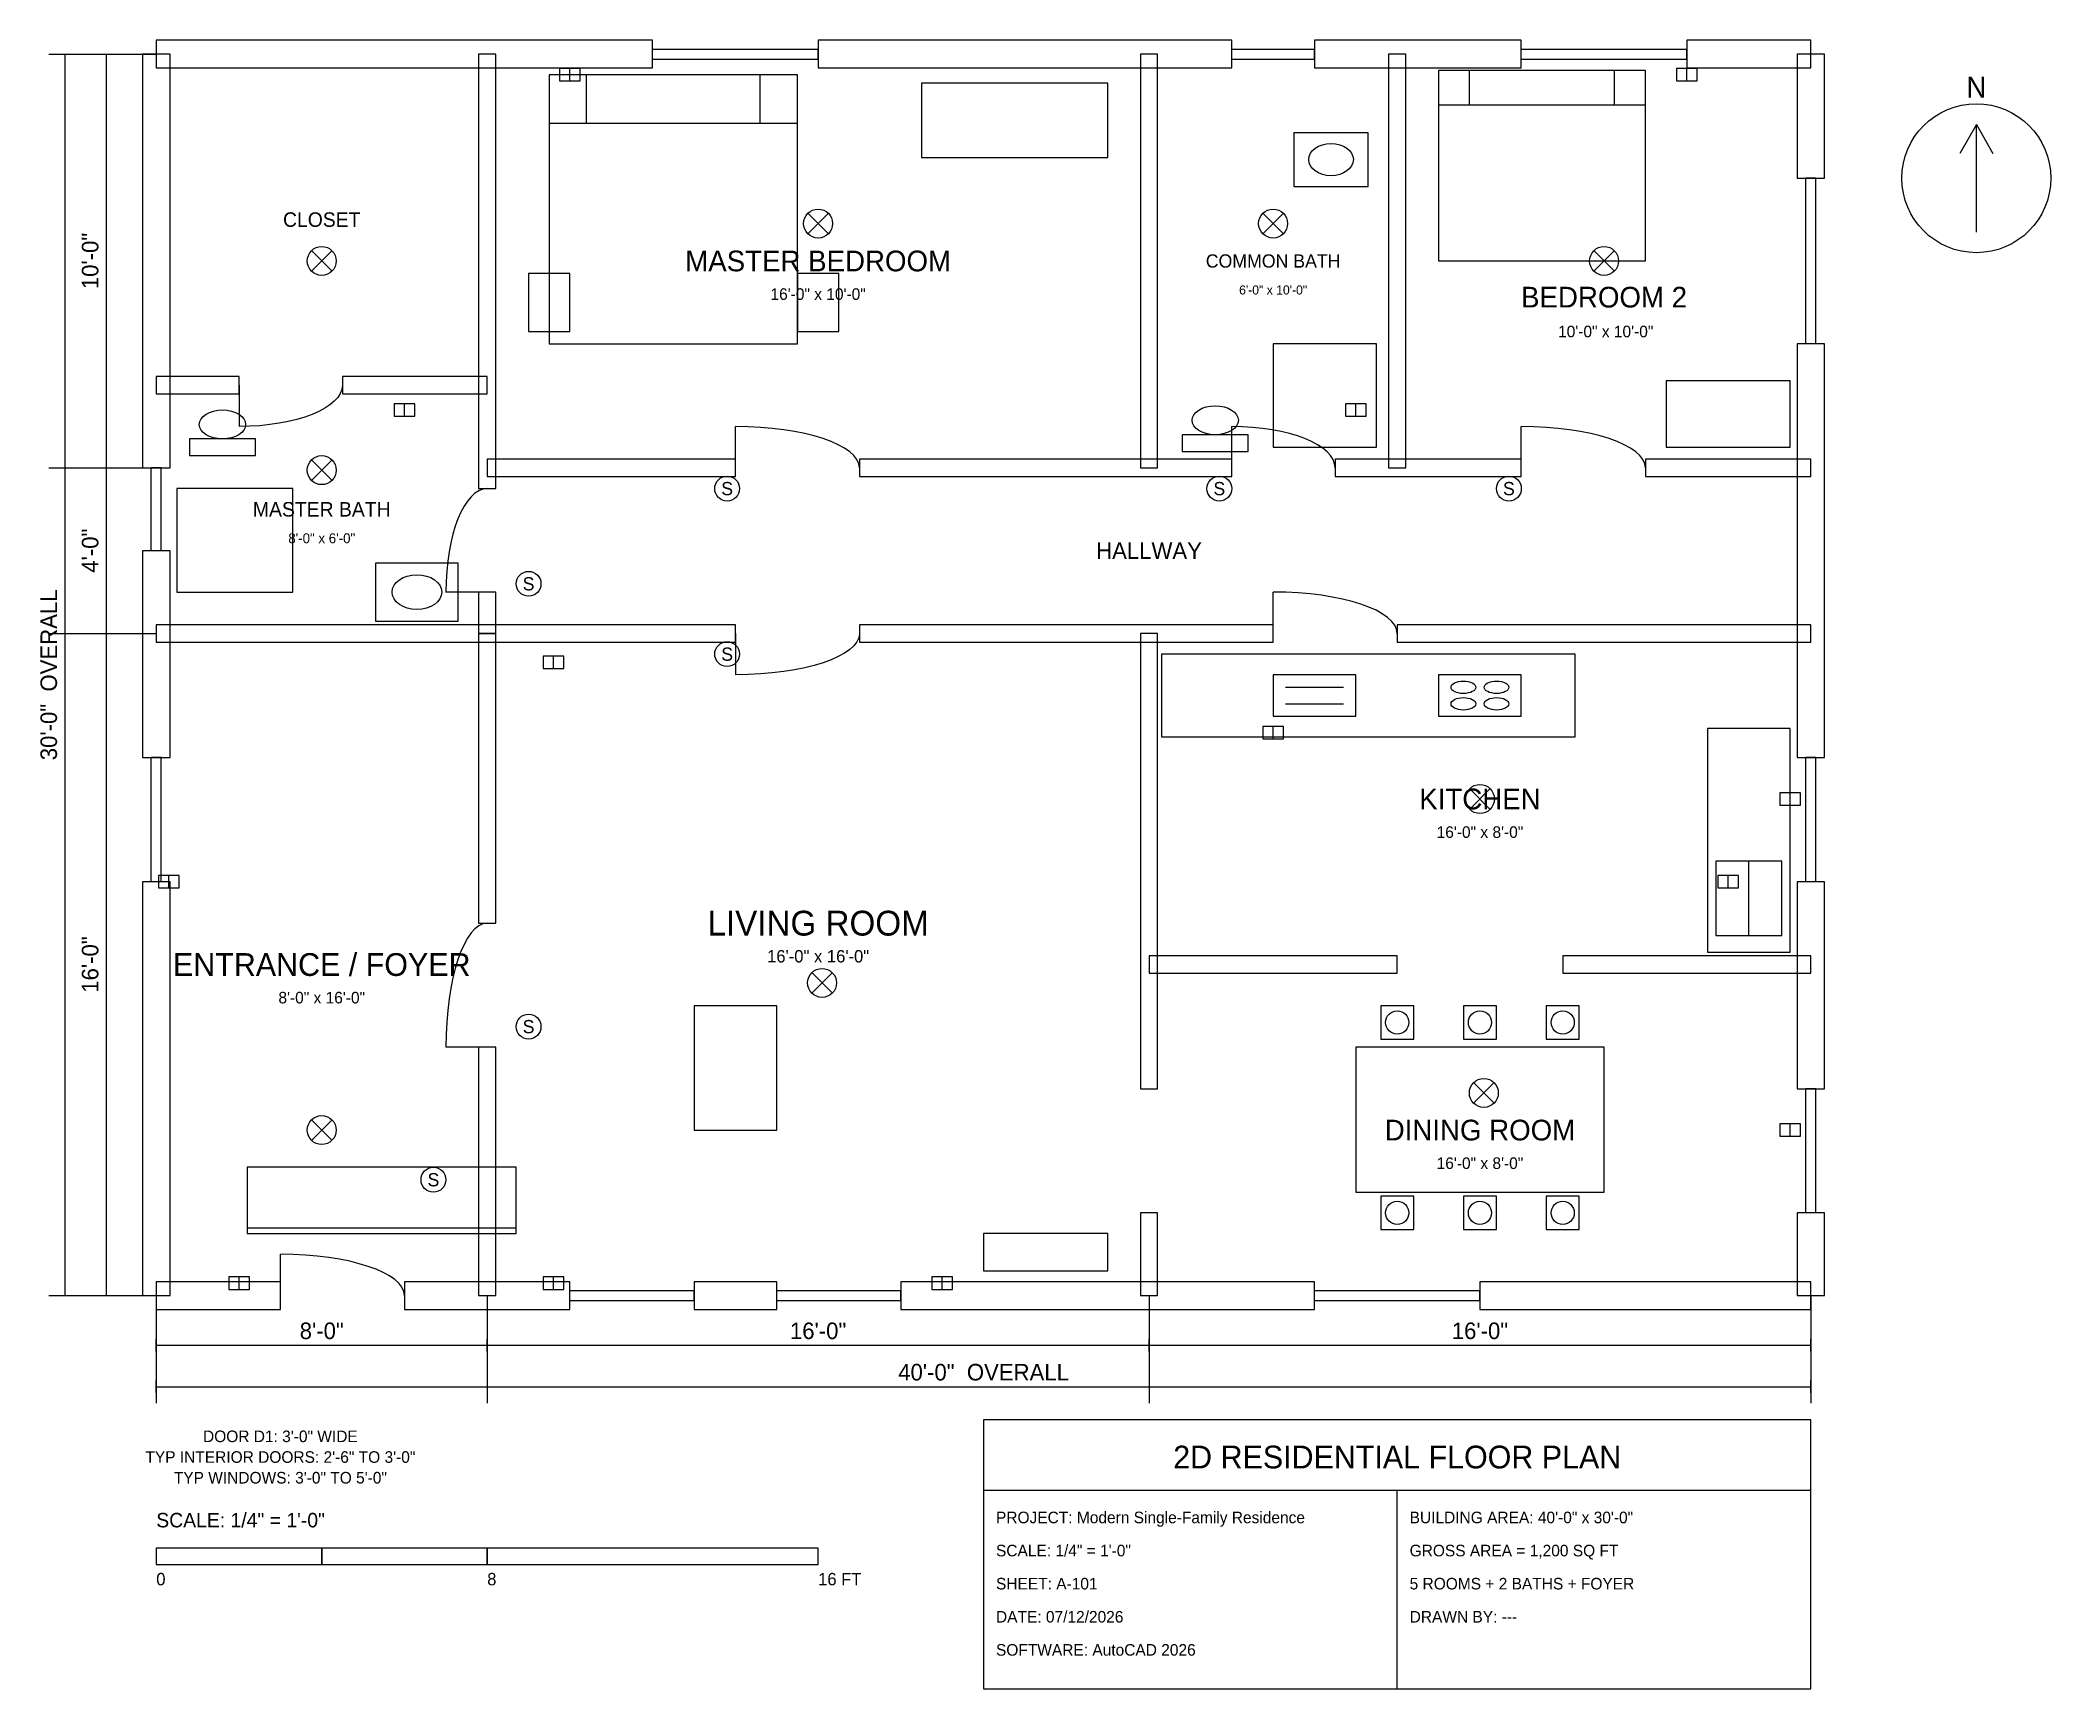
# Model space of a CAD drawing. Extents: x 6.7 to 55.3, y -11 to 28.9.
import ezdxf
from ezdxf.enums import TextEntityAlignment as Align

# ---------------------------------------------------------------- set-up
doc = ezdxf.new("R2010")
doc.units = 0
doc.header["$MEASUREMENT"] = 0
for name, color, linetype in [('DIMENSIONS', 2, 'CONTINUOUS'), ('DOORS', 1, 'CONTINUOUS'), ('ELECTRICAL', 3, 'CONTINUOUS'), ('FIXTURES', 4, 'CONTINUOUS'), ('FURNITURE', 6, 'CONTINUOUS'), ('TEXT', 7, 'CONTINUOUS'), ('TITLEBLOCK', 7, 'CONTINUOUS'), ('WALLS', 7, 'CONTINUOUS'), ('WINDOWS', 5, 'CONTINUOUS')]:
    doc.layers.add(name, color=color, linetype=linetype)

# ---------------------------------------------------------------- blocks, each defined once
blk = doc.blocks.new('DOOR')
at = {"layer": 'DOORS'}
blk.add_line((0, 0), (0, 1), dxfattribs=at)
blk.add_arc((0, 0), 1, 0, 90, dxfattribs=at)
blk = doc.blocks.new('WINDOW')
at = {"layer": 'WINDOWS'}
for p, q in [((0, 0.12), (1, 0.12)), ((0, -0.12), (0, 0.12)), ((1, -0.12), (1, 0.12)), ((0, -0.12), (1, -0.12))]:
    blk.add_line(p, q, dxfattribs=at)
blk = doc.blocks.new('SOFA')
at = {"layer": 'FURNITURE'}
for p, q in [((1, 1), (0, 1)), ((0, 1), (0, 0)), ((0.08, 0), (0.08, 1)), ((1, 0), (1, 1)), ((0, 0), (1, 0))]:
    blk.add_line(p, q, dxfattribs=at)
blk = doc.blocks.new('CASEGOOD')
at = {"layer": 'FURNITURE'}
for p, q in [((1, 1), (0, 1)), ((0, 1), (0, 0)), ((1, 0), (1, 1)), ((0, 0), (1, 0))]:
    blk.add_line(p, q, dxfattribs=at)
blk = doc.blocks.new('DIN_TABLE')
at = {"layer": 'FURNITURE'}
for p, q in [((1, 1), (0, 1)), ((0, 1), (0, 0)), ((1, 0), (1, 1)), ((0, 0), (1, 0))]:
    blk.add_line(p, q, dxfattribs=at)
blk = doc.blocks.new('CHAIR')
at = {"layer": 'FURNITURE'}
for p, q in [((1, 1), (0, 1)), ((0, 1), (0, 0)), ((1, 0), (1, 1)), ((0, 0), (1, 0))]:
    blk.add_line(p, q, dxfattribs=at)
blk.add_circle((0.5, 0.5), 0.35, dxfattribs=at)
blk = doc.blocks.new('COUNTER')
at = {"layer": 'FURNITURE'}
for p, q in [((1, 1), (0, 1)), ((0, 1), (0, 0)), ((1, 0), (1, 1)), ((0, 0), (1, 0))]:
    blk.add_line(p, q, dxfattribs=at)
blk = doc.blocks.new('SINK_K')
at = {"layer": 'FURNITURE'}
for p, q in [((1, 1), (0, 1)), ((0, 1), (0, 0)), ((1, 0), (1, 1)), ((0.15, 0.7), (0.85, 0.7)), ((0.15, 0.3), (0.85, 0.3)), ((0, 0), (1, 0))]:
    blk.add_line(p, q, dxfattribs=at)
blk = doc.blocks.new('RANGE')
at = {"layer": 'FURNITURE'}
for p, q in [((1, 1), (0, 1)), ((0, 1), (0, 0)), ((1, 0), (1, 1)), ((0, 0), (1, 0))]:
    blk.add_line(p, q, dxfattribs=at)
for centre in [(0.3, 0.7), (0.7, 0.7), (0.3, 0.3), (0.7, 0.3)]:
    blk.add_circle(centre, 0.15, dxfattribs=at)
blk = doc.blocks.new('FRIDGE')
at = {"layer": 'FURNITURE'}
for p, q in [((1, 1), (0, 1)), ((0, 1), (0, 0)), ((0.5, 0), (0.5, 1)), ((1, 0), (1, 1)), ((0, 0), (1, 0))]:
    blk.add_line(p, q, dxfattribs=at)
blk = doc.blocks.new('BED')
at = {"layer": 'FURNITURE'}
for p, q in [((1, 1), (0, 1)), ((0, 1), (0, 0)), ((0.15, 0.82), (0.15, 1)), ((0.85, 0.82), (0.85, 1)), ((1, 0), (1, 1)), ((0, 0.82), (1, 0.82)), ((0, 0), (1, 0))]:
    blk.add_line(p, q, dxfattribs=at)
blk = doc.blocks.new('NIGHTSTAND')
at = {"layer": 'FURNITURE'}
for p, q in [((1, 1), (0, 1)), ((0, 1), (0, 0)), ((1, 0), (1, 1)), ((0, 0), (1, 0))]:
    blk.add_line(p, q, dxfattribs=at)
blk = doc.blocks.new('TOILET')
at = {"layer": 'FIXTURES'}
for p, q in [((1, 0.4), (0, 0.4)), ((0, 0.4), (0, 0)), ((1, 0), (1, 0.4)), ((0, 0), (1, 0))]:
    blk.add_line(p, q, dxfattribs=at)
blk.add_circle((0.5, 0.75), 0.35, dxfattribs=at)
blk = doc.blocks.new('BASIN')
at = {"layer": 'FIXTURES'}
for p, q in [((1, 1), (0, 1)), ((0, 1), (0, 0)), ((1, 0), (1, 1)), ((0, 0), (1, 0))]:
    blk.add_line(p, q, dxfattribs=at)
blk.add_circle((0.5, 0.5), 0.3, dxfattribs=at)
blk = doc.blocks.new('TUB')
at = {"layer": 'FIXTURES'}
for p, q in [((1, 1), (0, 1)), ((0, 1), (0, 0)), ((1, 0), (1, 1)), ((0, 0), (1, 0))]:
    blk.add_line(p, q, dxfattribs=at)
blk = doc.blocks.new('LIGHT')
at = {"layer": 'ELECTRICAL'}
for p, q in [((-0.25, -0.25), (0.25, 0.25)), ((-0.25, 0.25), (0.25, -0.25))]:
    blk.add_line(p, q, dxfattribs=at)
blk.add_circle((0, 0), 0.35, dxfattribs=at)
blk = doc.blocks.new('SWITCH')
at = {"layer": 'ELECTRICAL'}
blk.add_circle((0, 0), 0.3, dxfattribs=at)
blk.add_text('S', height=0.32, dxfattribs=at).set_placement((0, 0), align=Align.MIDDLE_CENTER)
blk = doc.blocks.new('OUTLET')
at = {"layer": 'ELECTRICAL'}
for p, q in [((0.25, 0.15), (-0.25, 0.15)), ((-0.25, 0.15), (-0.25, -0.15)), ((0, -0.15), (0, 0.15)), ((0.25, -0.15), (0.25, 0.15)), ((-0.25, -0.15), (0.25, -0.15))]:
    blk.add_line(p, q, dxfattribs=at)

msp = doc.modelspace()

# ---------------------------------------------------------------- linework, layer by layer
at = {"layer": 'DIMENSIONS'}
for p, q in [((6.941, 28.537), (9.541, 28.537)), ((7.191, 28.537), (7.491, 28.537)), ((7.341, -1.463), (7.341, 28.537)), ((8.191, 28.537), (8.491, 28.537)), ((8.341, 18.537), (8.341, 28.537)), ((6.941, 18.537), (9.541, 18.537)), ((8.191, 18.537), (8.491, 18.537)), ((8.191, 18.537), (8.491, 18.537)), ((8.341, 14.537), (8.341, 18.537)), ((6.941, 14.537), (9.541, 14.537)), ((8.191, 14.537), (8.491, 14.537)), ((8.191, 14.537), (8.491, 14.537)), ((8.341, -1.463), (8.341, 14.537)), ((6.941, -1.463), (9.541, -1.463)), ((7.191, -1.463), (7.491, -1.463)), ((8.191, -1.463), (8.491, -1.463)), ((9.541, -1.463), (9.541, -4.063)), ((17.541, -1.463), (17.541, -4.063)), ((33.541, -1.463), (33.541, -4.063)), ((49.541, -1.463), (49.541, -4.063)), ((9.541, -2.813), (9.541, -2.513)), ((9.541, -2.663), (17.541, -2.663)), ((17.541, -2.813), (17.541, -2.513)), ((17.541, -2.813), (17.541, -2.513)), ((17.541, -2.663), (33.541, -2.663)), ((33.541, -2.813), (33.541, -2.513)), ((33.541, -2.813), (33.541, -2.513)), ((33.541, -2.663), (49.541, -2.663)), ((49.541, -2.813), (49.541, -2.513)), ((9.541, -3.813), (9.541, -3.513)), ((9.541, -3.663), (49.541, -3.663)), ((49.541, -3.813), (49.541, -3.513))]:
    msp.add_line(p, q, dxfattribs=at)
at = {"layer": 'TITLEBLOCK'}
for p, q in [((53.541, 26.837), (53.141, 26.137)), ((53.541, 24.237), (53.541, 26.837)), ((53.541, 26.837), (53.941, 26.137)), ((49.541, -4.463), (29.541, -4.463)), ((29.541, -4.463), (29.541, -10.963)), ((49.541, -10.963), (49.541, -4.463)), ((29.541, -6.163), (49.541, -6.163)), ((39.541, -10.963), (39.541, -6.163)), ((13.541, -7.563), (9.541, -7.563)), ((9.541, -7.563), (9.541, -7.963)), ((13.541, -7.963), (13.541, -7.563)), ((17.541, -7.563), (13.541, -7.563)), ((13.541, -7.563), (13.541, -7.963)), ((17.541, -7.963), (17.541, -7.563)), ((25.541, -7.563), (17.541, -7.563)), ((17.541, -7.563), (17.541, -7.963)), ((25.541, -7.963), (25.541, -7.563)), ((9.541, -7.963), (13.541, -7.963)), ((13.541, -7.963), (17.541, -7.963)), ((17.541, -7.963), (25.541, -7.963)), ((29.541, -10.963), (49.541, -10.963))]:
    msp.add_line(p, q, dxfattribs=at)
msp.add_circle((53.541, 25.537), 1.8, dxfattribs=at)
at = {"layer": 'WALLS'}
for p, q in [((21.541, 28.871), (9.541, 28.871)), ((9.541, 28.871), (9.541, 28.204)), ((21.541, 28.204), (21.541, 28.871)), ((35.541, 28.871), (25.541, 28.871)), ((25.541, 28.871), (25.541, 28.204)), ((35.541, 28.204), (35.541, 28.871)), ((42.541, 28.871), (37.541, 28.871)), ((37.541, 28.871), (37.541, 28.204)), ((42.541, 28.204), (42.541, 28.871)), ((49.541, 28.871), (46.541, 28.871)), ((46.541, 28.871), (46.541, 28.204)), ((49.541, 28.204), (49.541, 28.871)), ((9.874, 28.537), (9.207, 28.537)), ((9.207, 28.537), (9.207, 18.537)), ((9.541, 28.204), (21.541, 28.204)), ((9.874, 18.537), (9.874, 28.537)), ((17.749, 28.537), (17.332, 28.537)), ((17.332, 28.537), (17.332, 18.037)), ((17.749, 18.037), (17.749, 28.537)), ((25.541, 28.204), (35.541, 28.204)), ((33.749, 28.537), (33.333, 28.537)), ((33.333, 28.537), (33.333, 18.537)), ((33.749, 18.537), (33.749, 28.537)), ((37.541, 28.204), (42.541, 28.204)), ((39.749, 28.537), (39.333, 28.537)), ((39.333, 28.537), (39.333, 18.537)), ((39.749, 18.537), (39.749, 28.537)), ((46.541, 28.204), (49.541, 28.204)), ((49.874, 28.537), (49.207, 28.537)), ((49.207, 28.537), (49.207, 25.537)), ((49.874, 25.537), (49.874, 28.537)), ((49.207, 25.537), (49.874, 25.537)), ((49.874, 21.537), (49.207, 21.537)), ((49.207, 21.537), (49.207, 11.537)), ((49.874, 11.537), (49.874, 21.537)), ((11.541, 20.746), (9.541, 20.746)), ((9.541, 20.746), (9.541, 20.329)), ((11.541, 20.329), (11.541, 20.746)), ((17.541, 20.746), (14.041, 20.746)), ((14.041, 20.746), (14.041, 20.329)), ((17.541, 20.329), (17.541, 20.746)), ((9.541, 20.329), (11.541, 20.329)), ((14.041, 20.329), (17.541, 20.329)), ((9.207, 18.537), (9.874, 18.537)), ((23.541, 18.746), (17.541, 18.746)), ((17.541, 18.746), (17.541, 18.329)), ((23.541, 18.329), (23.541, 18.746)), ((35.541, 18.746), (26.541, 18.746)), ((26.541, 18.746), (26.541, 18.329)), ((33.333, 18.537), (33.749, 18.537)), ((35.541, 18.329), (35.541, 18.746)), ((42.541, 18.746), (38.041, 18.746)), ((38.041, 18.746), (38.041, 18.329)), ((39.333, 18.537), (39.749, 18.537)), ((42.541, 18.329), (42.541, 18.746)), ((49.541, 18.746), (45.541, 18.746)), ((45.541, 18.746), (45.541, 18.329)), ((49.541, 18.329), (49.541, 18.746)), ((17.332, 18.037), (17.749, 18.037)), ((17.541, 18.329), (23.541, 18.329)), ((26.541, 18.329), (35.541, 18.329)), ((38.041, 18.329), (42.541, 18.329)), ((45.541, 18.329), (49.541, 18.329)), ((9.874, 16.537), (9.207, 16.537)), ((9.207, 16.537), (9.207, 11.537)), ((9.874, 11.537), (9.874, 16.537)), ((17.749, 15.537), (17.332, 15.537)), ((17.332, 15.537), (17.332, 14.537)), ((17.749, 14.537), (17.749, 15.537)), ((23.541, 14.746), (9.541, 14.746)), ((9.541, 14.746), (9.541, 14.329)), ((23.541, 14.329), (23.541, 14.746)), ((36.541, 14.746), (26.541, 14.746)), ((26.541, 14.746), (26.541, 14.329)), ((36.541, 14.329), (36.541, 14.746)), ((49.541, 14.746), (39.541, 14.746)), ((39.541, 14.746), (39.541, 14.329)), ((49.541, 14.329), (49.541, 14.746)), ((9.541, 14.329), (23.541, 14.329)), ((17.749, 14.537), (17.332, 14.537)), ((17.332, 14.537), (17.332, 7.537)), ((17.332, 14.537), (17.749, 14.537)), ((17.749, 7.537), (17.749, 14.537)), ((26.541, 14.329), (36.541, 14.329)), ((33.749, 14.537), (33.333, 14.537)), ((33.333, 14.537), (33.333, 3.537)), ((33.749, 3.537), (33.749, 14.537)), ((39.541, 14.329), (49.541, 14.329)), ((9.207, 11.537), (9.874, 11.537)), ((49.207, 11.537), (49.874, 11.537)), ((9.874, 8.537), (9.207, 8.537)), ((9.207, 8.537), (9.207, -1.463)), ((9.874, -1.463), (9.874, 8.537)), ((49.874, 8.537), (49.207, 8.537)), ((49.207, 8.537), (49.207, 3.537)), ((49.874, 3.537), (49.874, 8.537)), ((17.332, 7.537), (17.749, 7.537)), ((39.541, 6.746), (33.541, 6.746)), ((33.541, 6.746), (33.541, 6.329)), ((33.541, 6.329), (39.541, 6.329)), ((39.541, 6.329), (39.541, 6.746)), ((49.541, 6.746), (43.541, 6.746)), ((43.541, 6.746), (43.541, 6.329)), ((43.541, 6.329), (49.541, 6.329)), ((49.541, 6.329), (49.541, 6.746)), ((17.749, 4.537), (17.332, 4.537)), ((17.332, 4.537), (17.332, -1.463)), ((17.749, -1.463), (17.749, 4.537)), ((33.333, 3.537), (33.749, 3.537)), ((49.207, 3.537), (49.874, 3.537)), ((33.749, 0.537), (33.333, 0.537)), ((33.333, 0.537), (33.333, -1.463)), ((33.749, -1.463), (33.749, 0.537)), ((49.874, 0.537), (49.207, 0.537)), ((49.207, 0.537), (49.207, -1.463)), ((49.874, -1.463), (49.874, 0.537)), ((12.541, -1.129), (9.541, -1.129)), ((9.541, -1.129), (9.541, -1.796)), ((12.541, -1.796), (12.541, -1.129)), ((19.541, -1.129), (15.541, -1.129)), ((15.541, -1.129), (15.541, -1.796)), ((19.541, -1.796), (19.541, -1.129)), ((24.541, -1.129), (22.541, -1.129)), ((22.541, -1.129), (22.541, -1.796)), ((24.541, -1.796), (24.541, -1.129)), ((37.541, -1.129), (27.541, -1.129)), ((27.541, -1.129), (27.541, -1.796)), ((37.541, -1.796), (37.541, -1.129)), ((49.541, -1.129), (41.541, -1.129)), ((41.541, -1.129), (41.541, -1.796)), ((49.541, -1.796), (49.541, -1.129)), ((9.207, -1.463), (9.874, -1.463)), ((9.541, -1.796), (12.541, -1.796)), ((15.541, -1.796), (19.541, -1.796)), ((17.332, -1.463), (17.749, -1.463)), ((22.541, -1.796), (24.541, -1.796)), ((27.541, -1.796), (37.541, -1.796)), ((33.333, -1.463), (33.749, -1.463)), ((41.541, -1.796), (49.541, -1.796)), ((49.207, -1.463), (49.874, -1.463))]:
    msp.add_line(p, q, dxfattribs=at)

# ---------------------------------------------------------------- block references
at = {"layer": 'DOORS', "yscale": -1}
for p, xscale in [((11.541, 20.537), 2.5), ((23.541, 14.537), 3)]:
    msp.add_blockref('DOOR', p, dxfattribs=dict(at, xscale=xscale))
at = {"layer": 'DOORS'}
for p, xscale in [((23.541, 18.537), 3), ((35.541, 18.537), 2.5), ((42.541, 18.537), 3), ((36.541, 14.537), 3), ((12.541, -1.463), 3)]:
    msp.add_blockref('DOOR', p, dxfattribs=dict(at, xscale=xscale))
at = {"layer": 'DOORS', "rotation": 90}
for p, xscale in [((17.541, 15.537), 2.5), ((17.541, 4.537), 3)]:
    msp.add_blockref('DOOR', p, dxfattribs=dict(at, xscale=xscale))
at = {"layer": 'ELECTRICAL'}
for name, p in [('OUTLET', (19.541, 28.037)), ('OUTLET', (46.541, 28.037)), ('LIGHT', (25.541, 24.442)), ('LIGHT', (36.541, 24.442)), ('LIGHT', (13.541, 23.537)), ('LIGHT', (44.541, 23.537)), ('OUTLET', (15.541, 19.937)), ('OUTLET', (38.541, 19.937)), ('LIGHT', (13.541, 18.483)), ('SWITCH', (23.341, 18.037)), ('SWITCH', (35.241, 18.037)), ('SWITCH', (42.241, 18.037)), ('SWITCH', (18.541, 15.737)), ('SWITCH', (23.341, 14.037)), ('OUTLET', (19.141, 13.837)), ('OUTLET', (36.541, 12.137)), ('LIGHT', (41.541, 10.537)), ('OUTLET', (49.041, 10.537)), ('OUTLET', (9.841, 8.537)), ('OUTLET', (47.541, 8.537)), ('LIGHT', (25.635, 6.092)), ('SWITCH', (18.541, 5.037)), ('LIGHT', (41.635, 3.434)), ('LIGHT', (13.541, 2.537)), ('OUTLET', (49.041, 2.537)), ('SWITCH', (16.241, 1.337)), ('OUTLET', (11.541, -1.163)), ('OUTLET', (19.141, -1.163)), ('OUTLET', (28.541, -1.163))]:
    msp.add_blockref(name, p, dxfattribs=at)
at = {"layer": 'FIXTURES'}
for name, p, xscale, yscale in [('BASIN', (37.041, 25.337), 1.8, 1.3), ('TUB', (36.541, 19.037), 2.5, 2.5), ('TUB', (10.041, 15.537), 2.8, 2.5), ('BASIN', (14.841, 14.837), 2, 1.4)]:
    msp.add_blockref(name, p, dxfattribs=dict(at, xscale=xscale, yscale=yscale))
at = {"layer": 'FIXTURES', "xscale": 1.6}
for p in [(10.341, 18.837), (34.341, 18.937)]:
    msp.add_blockref('TOILET', p, dxfattribs=at)
at = {"layer": 'FURNITURE'}
for name, p, xscale, yscale in [('BED', (19.041, 21.537), 6, 6.5), ('CASEGOOD', (28.041, 26.037), 4.5, 1.8), ('BED', (40.541, 23.537), 5, 4.6), ('CASEGOOD', (46.041, 19.037), 3, 1.6), ('COUNTER', (33.841, 12.037), 10, 2), ('COUNTER', (47.041, 6.837), 2, 5.4), ('FRIDGE', (47.241, 7.237), 1.6, 1.8), ('CASEGOOD', (22.541, 2.537), 2, 3), ('CHAIR', (39.141, 4.737), 0.8, 0.8), ('CHAIR', (41.141, 4.737), 0.8, 0.8), ('CHAIR', (43.141, 4.737), 0.8, 0.8), ('DIN_TABLE', (38.541, 1.037), 6, 3.5), ('CHAIR', (39.141, 0.137), 0.8, 0.8), ('CHAIR', (41.141, 0.137), 0.8, 0.8), ('CHAIR', (43.141, 0.137), 0.8, 0.8), ('CASEGOOD', (29.541, -0.863), 3, 0.9)]:
    msp.add_blockref(name, p, dxfattribs=dict(at, xscale=xscale, yscale=yscale))
at = {"layer": 'FURNITURE', "yscale": 1.4}
for p in [(18.541, 21.837), (25.041, 21.837)]:
    msp.add_blockref('NIGHTSTAND', p, dxfattribs=at)
at = {"layer": 'FURNITURE', "xscale": 2}
for name, p in [('SINK_K', (36.541, 12.537)), ('RANGE', (40.541, 12.537))]:
    msp.add_blockref(name, p, dxfattribs=at)
at = {"layer": 'FURNITURE', "xscale": 1.6, "yscale": 6.5, "rotation": 90}
msp.add_blockref('SOFA', (18.241, 0.037), dxfattribs=at)
at = {"layer": 'WINDOWS'}
for p, xscale in [((21.541, 28.537), 4), ((35.541, 28.537), 2), ((42.541, 28.537), 4), ((19.541, -1.463), 3), ((24.541, -1.463), 3), ((37.541, -1.463), 4)]:
    msp.add_blockref('WINDOW', p, dxfattribs=dict(at, xscale=xscale))
at = {"layer": 'WINDOWS', "rotation": 90}
for p, xscale in [((49.541, 21.537), 4), ((9.541, 16.537), 2), ((9.541, 8.537), 3), ((49.541, 8.537), 3), ((49.541, 0.537), 3)]:
    msp.add_blockref('WINDOW', p, dxfattribs=dict(at, xscale=xscale))

# ---------------------------------------------------------------- texts
at = {"layer": 'DIMENSIONS'}
for s, p in [('10\'-0"', (7.941, 23.537)), ('4\'-0"', (7.941, 16.537)), ('30\'-0"  OVERALL', (6.941, 13.537)), ('16\'-0"', (7.941, 6.537))]:
    msp.add_text(s, height=0.4, rotation=90, dxfattribs=at).set_placement(p, align=Align.MIDDLE_CENTER)
for s, height, p in [('8\'-0"', 0.4, (13.541, -2.313)), ('16\'-0"', 0.4, (25.541, -2.313)), ('16\'-0"', 0.4, (41.541, -2.313)), ('40\'-0"  OVERALL', 0.4, (29.541, -3.313)), ('DOOR D1: 3\'-0" WIDE', 0.28, (12.541, -4.863)), ('TYP INTERIOR DOORS: 2\'-6" TO 3\'-0"', 0.28, (12.541, -5.363)), ('TYP WINDOWS: 3\'-0" TO 5\'-0"', 0.28, (12.541, -5.863))]:
    msp.add_text(s, height=height, dxfattribs=at).set_placement(p, align=Align.MIDDLE_CENTER)
at = {"layer": 'TEXT'}
for s, height, p in [('CLOSET', 0.35, (13.541, 24.537)), ('MASTER BEDROOM', 0.5, (25.541, 23.537)), ('COMMON BATH', 0.32, (36.541, 23.537)), ('16\'-0" x 10\'-0"', 0.28, (25.541, 22.737)), ('6\'-0" x 10\'-0"', 0.22, (36.541, 22.837)), ('BEDROOM 2', 0.5, (44.541, 22.663)), ('10\'-0" x 10\'-0"', 0.28, (44.581, 21.833)), ('MASTER BATH', 0.35, (13.541, 17.537)), ('8\'-0" x 6\'-0"', 0.24, (13.541, 16.837)), ('HALLWAY', 0.4, (33.541, 16.537)), ('KITCHEN', 0.5, (41.541, 10.537)), ('16\'-0" x 8\'-0"', 0.28, (41.541, 9.737)), ('LIVING ROOM', 0.6, (25.541, 7.537)), ('ENTRANCE / FOYER', 0.55, (13.541, 6.537)), ('16\'-0" x 16\'-0"', 0.3, (25.541, 6.737)), ('8\'-0" x 16\'-0"', 0.28, (13.541, 5.737)), ('DINING ROOM', 0.5, (41.541, 2.537)), ('16\'-0" x 8\'-0"', 0.28, (41.541, 1.737))]:
    msp.add_text(s, height=height, dxfattribs=at).set_placement(p, align=Align.MIDDLE_CENTER)
at = {"layer": 'TITLEBLOCK'}
for s, height, p in [('N', 0.5, (53.541, 27.737)), ('2D RESIDENTIAL FLOOR PLAN', 0.55, (39.541, -5.363))]:
    msp.add_text(s, height=height, dxfattribs=at).set_placement(p, align=Align.MIDDLE_CENTER)
for s, height, p in [('SCALE: 1/4" = 1\'-0"', 0.35, (9.541, -7.063)), ('PROJECT: Modern Single-Family Residence', 0.28, (29.841, -6.963)), ('BUILDING AREA: 40\'-0" x 30\'-0"', 0.28, (39.841, -6.963)), ('SCALE: 1/4" = 1\'-0"', 0.28, (29.841, -7.763)), ('GROSS AREA = 1,200 SQ FT', 0.28, (39.841, -7.763)), ('0', 0.3, (9.541, -8.463)), ('8', 0.3, (17.541, -8.463)), ('16 FT', 0.3, (25.541, -8.463)), ('SHEET: A-101', 0.28, (29.841, -8.563)), ('5 ROOMS + 2 BATHS + FOYER', 0.28, (39.841, -8.563)), ('DATE: 07/12/2026', 0.28, (29.841, -9.363)), ('DRAWN BY: ---', 0.28, (39.841, -9.363)), ('SOFTWARE: AutoCAD 2026', 0.28, (29.841, -10.163))]:
    msp.add_text(s, height=height, dxfattribs=at).set_placement(p)

doc.saveas('drawing.dxf')
